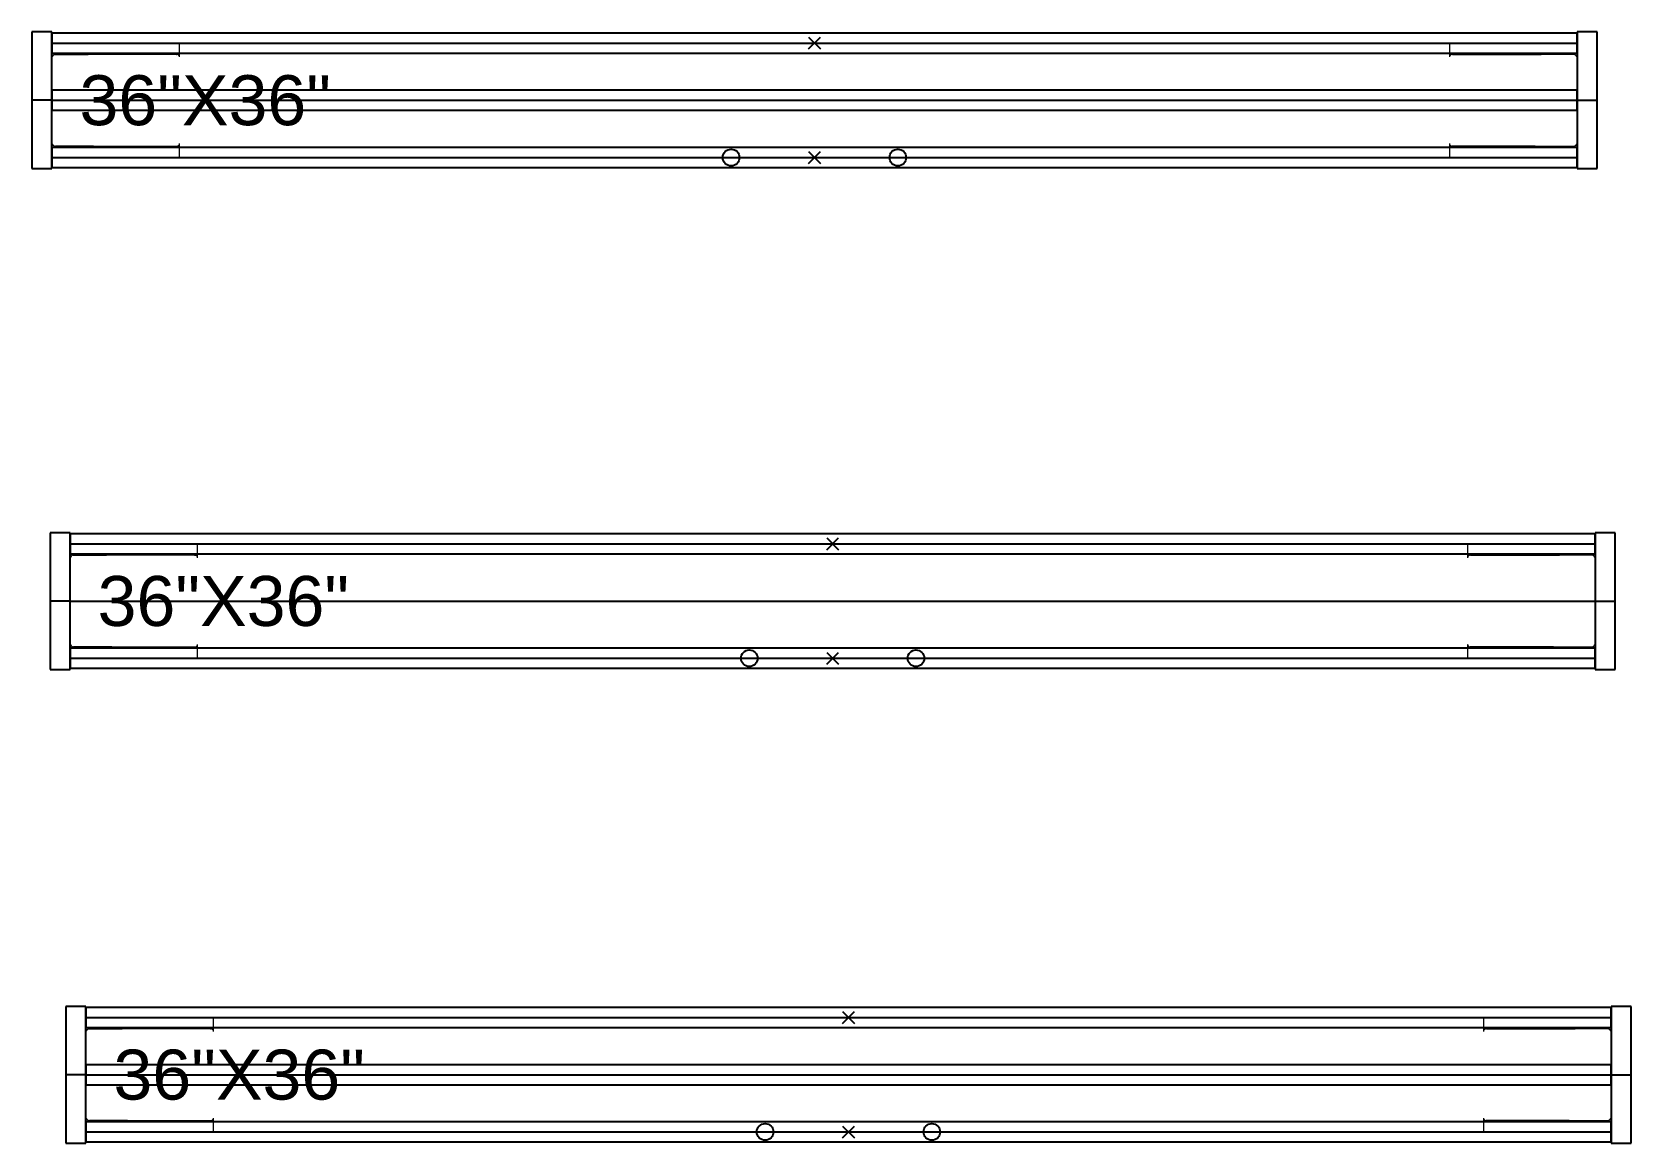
# Model space of a CAD drawing. Header units: millimetres. Extents: x 1205.138 to 1206.097, y 1497.557 to 1498.224.
import ezdxf

# ---------------------------------------------------------------- set-up
doc = ezdxf.new("R2010")
doc.units = ezdxf.units.MM
doc.layers.add('DD2D', color=7, linetype='Continuous')
doc.layers.add('DD2D_Geometry', color=7, linetype='Continuous')
doc.styles.get("Standard").update_dxf_attribs({"font": 'arial.ttf'})

# ---------------------------------------------------------------- blocks, each defined once
blk = doc.blocks.new('DD101036362D')
at = {"color": 4, "linetype": 'Continuous', "lineweight": 0}
for p, q in [((0.0765, 0.02599), (0.0765, 0.03434)), ((0.8385, 0.03434), (0.0765, 0.03434)), ((0.8385, 0.03434), (0.8385, 0.02599)), ((0, -0.02547), (0, 0.02547)), ((0.00174, 0.02748), (0.02176, 0.02748)), ((0.00203, 0.0275), (0.02147, 0.0275)), ((0.0747, 0.0275), (0.02147, 0.0275)), ((0.0747, 0.0275), (0.07499, 0.0275)), ((0.8403, 0.0275), (0.84001, 0.0275)), ((0.8403, 0.0275), (0.89353, 0.0275)), ((0.91326, 0.02748), (0.89324, 0.02748)), ((0.91297, 0.0275), (0.89353, 0.0275)), ((0.915, -0.02547), (0.915, 0.02547)), ((0.02501, -0.0275), (0.00203, -0.0275)), ((0.02501, -0.0275), (0.0747, -0.0275)), ((0.0747, -0.0275), (0.07499, -0.0275)), ((0.0765, -0.03434), (0.0765, -0.02599)), ((0.8385, -0.02599), (0.8385, -0.03434)), ((0.8403, -0.0275), (0.84001, -0.0275)), ((0.88999, -0.0275), (0.8403, -0.0275)), ((0.88999, -0.0275), (0.91297, -0.0275)), ((0.8385, -0.03434), (0.0765, -0.03434))]:
    blk.add_line(p, q, dxfattribs=at)
at = {"color": 4}
for p, q in [((0.45396, 0.03788), (0.46104, 0.0308)), ((0.45396, 0.0308), (0.46104, 0.03788)), ((0.45396, -0.03788), (0.46104, -0.0308)), ((0.45396, -0.0308), (0.46104, -0.03788))]:
    blk.add_line(p, q, dxfattribs=at)
for centre in [(0.4075, -0.03434), (0.5075, -0.03434)]:
    blk.add_circle(centre, 0.005, dxfattribs=at)
at = {"color": 4, "linetype": 'Continuous', "lineweight": 0}
for centre, radius, start, end in [((0.00203, 0.02547), 0.00203, 90, 180), ((0.07499, 0.02599), 0.00151, 10.02098, 90), ((0.07499, 0.02599), 0.00151, 0, 10.02098), ((0.84001, 0.02599), 0.00151, 169.97902, 180), ((0.84001, 0.02599), 0.00151, 169.97902, 180), ((0.84001, 0.02599), 0.00151, 90, 169.97902), ((0.91297, 0.02547), 0.00203, 0, 90), ((0.00203, -0.02547), 0.00203, 180, 270), ((0.07499, -0.02599), 0.00151, 270, 349.97902), ((0.07499, -0.02599), 0.00151, 349.97902, 0), ((0.84001, -0.02599), 0.00151, 180, 190.02098), ((0.84001, -0.02599), 0.00151, 180, 190.02098), ((0.84001, -0.02599), 0.00151, 190.02098, 270), ((0.91297, -0.02547), 0.00203, 270, 0)]:
    blk.add_arc(centre, radius, start, end, dxfattribs=at)
at = {"color": 4}
for p in [(0.4575, 0.03434), (0.4575, -0.03434)]:
    blk.add_point(p, dxfattribs=at)
at = {"insert": (0.0165, 0.01506), "char_height": 0.03, "attachment_point": 1}
blk.add_mtext_dynamic_manual_height_columns('36"X36"', width=75.4940153, gutter_width=12.5, heights=[0], dxfattribs=at)
blk = doc.blocks.new('SPACE_DD10103636')
blk.add_blockref('DD101036362D', (0, 0))
blk = doc.blocks.new('DD3021362D')
for p, q in [((0, 0.041), (0, -0.041)), ((0.012, 0.041), (0, 0.041)), ((0.012, -0.041), (0.012, 0.041)), ((0, -0.041), (0.012, -0.041))]:
    blk.add_line(p, q)
blk = doc.blocks.new('SPACE_DD302136')
blk.add_blockref('DD3021362D', (0, 0))

msp = doc.modelspace()

# ---------------------------------------------------------------- linework, layer by layer
at = {"layer": 'DD2D'}
for p, q in [((1205.14983, 1498.21745), (1206.06483, 1498.21745)), ((1205.14983, 1498.18315), (1205.13783, 1498.18315)), ((1205.14983, 1498.18315), (1206.06483, 1498.18315)), ((1205.14983, 1498.18315), (1206.06483, 1498.18315)), ((1206.06483, 1498.18315), (1206.07683, 1498.18315)), ((1205.14983, 1498.14885), (1206.06483, 1498.14885)), ((1205.16071, 1497.91695), (1206.07571, 1497.91695)), ((1205.16071, 1497.88265), (1205.14871, 1497.88265)), ((1205.16071, 1497.88265), (1206.07571, 1497.88265)), ((1206.07571, 1497.88265), (1206.08771, 1497.88265)), ((1205.16071, 1497.84835), (1206.07571, 1497.84835)), ((1205.17023, 1497.63274), (1206.08523, 1497.63274)), ((1205.17023, 1497.59844), (1205.15823, 1497.59844)), ((1205.17023, 1497.59844), (1206.08523, 1497.59844)), ((1205.17023, 1497.59844), (1206.08523, 1497.59844)), ((1206.08523, 1497.59844), (1206.09723, 1497.59844)), ((1205.17023, 1497.56414), (1206.08523, 1497.56414))]:
    msp.add_line(p, q, dxfattribs=at)
at = {"layer": 'DD2D_Geometry'}
for points in [[(1205.14983, 1498.21145), (1206.06483, 1498.21145), (1206.06483, 1498.22345), (1205.14983, 1498.22345)], [(1205.14983, 1498.17715), (1206.06483, 1498.17715), (1206.06483, 1498.18915), (1205.14983, 1498.18915)], [(1205.14983, 1498.14285), (1206.06483, 1498.14285), (1206.06483, 1498.15485), (1205.14983, 1498.15485)], [(1205.16071, 1497.91095), (1206.07571, 1497.91095), (1206.07571, 1497.92295), (1205.16071, 1497.92295)], [(1205.16071, 1497.84235), (1206.07571, 1497.84235), (1206.07571, 1497.85435), (1205.16071, 1497.85435)], [(1205.17023, 1497.62674), (1206.08523, 1497.62674), (1206.08523, 1497.63874), (1205.17023, 1497.63874)], [(1205.17023, 1497.59244), (1206.08523, 1497.59244), (1206.08523, 1497.60444), (1205.17023, 1497.60444)], [(1205.17023, 1497.55814), (1206.08523, 1497.55814), (1206.08523, 1497.57014), (1205.17023, 1497.57014)]]:
    msp.add_lwpolyline(points, close=True, dxfattribs=at)

# ---------------------------------------------------------------- block references
at = {"layer": 'DD2D_Geometry', "rotation": 180}
for p in [(1205.14983, 1498.18315), (1205.16071, 1497.88265), (1205.17023, 1497.59844)]:
    msp.add_blockref('SPACE_DD302136', p, dxfattribs=at)
at = {"layer": 'DD2D_Geometry'}
for name, p in [('SPACE_DD302136', (1206.06483, 1498.18315)), ('SPACE_DD10103636', (1205.14983, 1498.18315)), ('SPACE_DD10103636', (1205.16071, 1497.88265)), ('SPACE_DD302136', (1206.07571, 1497.88265)), ('SPACE_DD302136', (1206.08523, 1497.59844)), ('SPACE_DD10103636', (1205.17023, 1497.59844))]:
    msp.add_blockref(name, p, dxfattribs=at)

doc.saveas('drawing.dxf')
